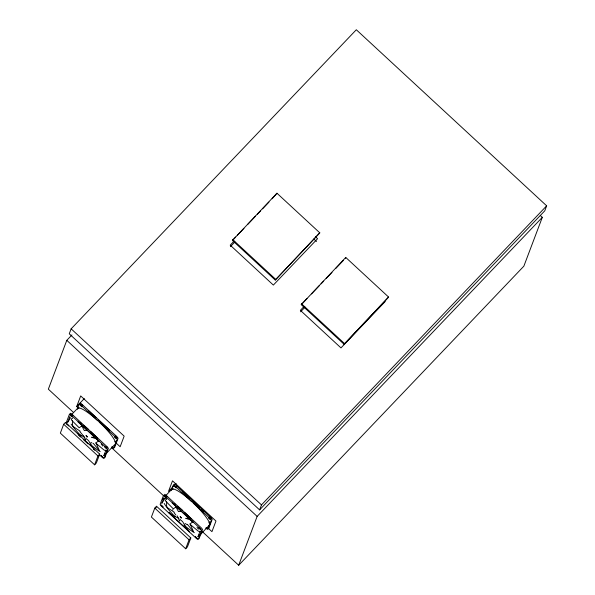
<?xml version="1.0" encoding="UTF-8"?>
<svg xmlns="http://www.w3.org/2000/svg" width="595" height="595" viewBox="0 0 595 595"><rect width="100%" height="100%" fill="white"/><g stroke="black" fill="none" stroke-linecap="round" stroke-linejoin="round"><path stroke-width="0.89" d="M69.667 417.073L70.441 417.281M163.789 498.127L164.562 498.327M72.493 420.464L72.478 424.711A1.74 0.796 61.1 0 0 73.743 426.92L80.117 431.152M166.615 501.518L166.6 505.765A1.74 0.796 61.1 0 0 167.864 507.974L174.238 512.206M77.335 409.345L79.113 404.109A2.603 0.491 43.6 0 1 81.203 405.366L115.445 437.042A2.603 0.491 43.6 0 1 117.163 439.303L115.475 443.758L115.556 443.015A26.002 4.909 43.6 0 0 99.514 422.324M106.75 452.252L104.973 457.488A2.603 0.491 43.6 0 1 104.549 457.473M162.651 499.629L162.733 498.885M171.457 490.392L173.234 485.156A2.603 0.491 43.6 0 1 175.324 486.42L209.566 518.096A2.603 0.491 43.6 0 1 211.285 520.357L207.9 529.305A2.603 0.491 43.6 0 1 205.811 528.048M200.872 533.306L200.79 534.05L202.471 529.595A2.603 0.491 43.6 0 0 200.76 527.334L166.518 495.657A2.603 0.491 43.6 0 0 164.428 494.393M172.885 509.476L172.803 510.094M71.928 334.955L66.796 340.333L48.344 389.175L73.587 412.528M71.14 328.834L69.265 333.81L259.599 509.885L544.775 210.801L546.656 205.825L356.316 29.75L71.14 328.834L261.48 504.91L259.599 509.885M63.687 424.257L60.34 433.13L94.598 464.821L96.36 462.977L99.715 454.104L65.45 422.413L63.687 424.257L97.952 455.948L94.598 464.821M69.741 414.827L70.307 413.339A2.603 0.491 43.6 0 1 72.397 414.603L106.639 446.28A2.603 0.491 43.6 0 1 108.35 448.541L106.274 453.502L115.46 443.796L113.779 448.251A2.603 0.491 43.6 0 1 111.689 446.994M69.719 416.872L67.726 422.197M78.042 407.798L76.688 406.549L80.697 395.928L124.154 436.135L120.145 446.748L115.393 442.353M79.433 404.667L79.998 403.179A2.603 0.491 43.6 0 1 82.088 404.444L116.33 436.12A2.603 0.491 43.6 0 1 118.041 438.381L114.656 447.328A2.603 0.491 43.6 0 1 113.972 447.165M86.372 438.061L85.568 440.069L83.412 435.54M105.865 450.311L103.872 455.629M232.422 240.432L276.958 193.226L319.79 232.846L275.254 280.052L232.422 240.432L235.627 237.07M154.789 508.108L151.405 517.062L185.67 548.761L187.432 546.909L190.817 537.954L156.552 506.263L154.789 508.108L189.054 539.806L185.67 548.761M155.942 507.892L156.552 506.263M276.958 193.226L272.16 198.76M163.841 497.926L161.847 503.251M173.271 486.465L174.119 484.233A2.603 0.491 43.6 0 1 176.209 485.498L210.451 517.174A2.603 0.491 43.6 0 1 212.162 519.435L208.786 528.382A2.603 0.491 43.6 0 1 208.094 528.219M180.493 519.115L179.578 521.034L177.236 515.865M275.254 280.052L319.79 232.846M199.987 531.365L197.994 536.683M301.234 304.655L345.762 257.449L388.595 297.069L344.066 344.274L301.234 304.655L306.998 298.601M345.45 258.275L345.762 257.449M202.523 531.804L238.684 565.25L257.137 516.408L542.313 217.324L540.267 215.427M344.066 344.274L388.595 297.069M542.313 217.324L523.86 266.166L238.684 565.25M67.77 422.1L70.284 418.307M103.917 455.539L104.363 454.744M161.892 503.154L164.413 499.361M198.038 536.586L199.184 534.726M104.69 454.245L105.062 453.673M209.663 521.845L208.934 522.908M78.666 408.423L79.016 407.925M114.813 441.862L115.162 441.364M172.788 489.477L173.138 488.978M77.432 408.564L77.804 408.096A26.002 4.909 43.6 0 1 97.126 420.115M171.553 489.618L171.925 489.149A26.002 4.909 43.6 0 1 191.248 501.161M198.403 538.378A2.603 0.491 43.6 0 0 199.094 538.542L200.775 534.079L200.403 534.555L209.209 525.318L209.678 524.069A26.002 4.909 43.6 0 0 193.635 503.377M237.554 235.055L243.957 228.331M247.803 224.3L255.5 216.23M257.419 214.215L260.625 210.853M262.544 208.838L268.955 202.114M234.058 241.124L230.213 245.155L273.358 285.072L317.581 238.699L315.558 236.825M76.688 406.549L84.297 398.561M230.429 246.635L234.913 241.927M71.512 414.693L77.804 408.096M97.952 455.948L99.715 454.104M311.483 293.9L319.173 285.831M321.099 283.815L323.665 281.13M326.224 278.438L331.995 272.391M335.84 268.36L343.531 260.29M303.569 306.983L300.363 310.345L340.98 347.911L385.196 301.531M300.579 311.817L305.071 307.109M172.929 486.792L168.489 491.448L172.498 480.834L215.963 521.041L211.946 531.655L207.878 527.884M174.833 484.791L176.105 483.46M165.633 495.747L171.925 489.149M189.054 539.806L190.817 537.954M261.48 504.91L546.656 205.825M72.65 418.248L71.668 418.739A1.74 0.967 39.7 0 0 71.995 420.539L79.195 427.798A23.51 16.868 8 0 1 82.69 425.603M166.771 499.302L165.789 499.793A1.74 0.967 39.7 0 0 166.117 501.592L173.316 508.851A23.51 16.868 8 0 1 176.187 506.977M106.416 450.043L105.032 450.46L103.865 449.894L95.579 442.955A23.51 13.417 51.1 0 0 97.84 441.326M200.537 531.097L199.154 531.514L197.986 530.948L189.701 524.002A23.51 13.417 51.1 0 0 192.847 521.279M68.723 425.864L67.049 424.064L67.205 424.532M116.917 437.504L115.742 435.964M97.372 439.214L91.6 437.258A23.51 9.126 11.3 0 0 95.185 437.161M191.902 520.439L185.722 518.312A23.51 9.126 11.3 0 0 189.307 518.215M84.832 437.332L77.677 433.748M178.954 518.386L173.056 515.53L168.601 512.414L189.582 531.818L186.146 527.646L182.888 522.023M72.813 415.898L72.3 414.856L71.333 414.462M166.935 496.951L166.667 496.141L165.388 495.367M187.194 524.701L185.105 523.488M103.842 426.429L104.281 426.697M197.964 507.483L198.403 507.751M177.496 506.501L177.935 506.769M90.983 442.435L92.106 443.141M81.5 404.288L81.024 404.303M112.269 447.15L112.827 447.373L112.217 446.481M209.656 516.877L210.816 517.895M68.551 425.775L68.098 425.447M81.247 424.302L78.049 421.914L99.03 441.319L96.412 438.329M175.369 505.356L172.171 502.968L193.152 522.373L191.33 520.372M206.153 528.018L206.948 528.427L206.339 527.534M86.996 439.296L88.387 440.478M181.118 520.35L182.509 521.532M108.64 429.412L109.599 430.237L98.644 420.196M202.761 510.465L203.721 511.291L201.69 509.409M81.738 404.474L82.236 404.927M313.818 239.019L316.518 241.518M232.742 239.599L275.574 279.226M301.546 303.822L344.379 343.449M66.796 340.333L257.137 516.408M182.747 491.879L190.192 498.766M192.222 500.648L199.66 507.535M88.625 410.825L96.07 417.712M111.786 447.864L163.64 495.828M78.54 435.116L80.57 436.998M83.278 439.497L88.015 443.885M93.43 448.89L94.784 450.14M99.313 454.669L101.998 457.153A2.603 0.491 43.6 0 0 104.088 458.41L107.472 449.463A2.603 0.491 43.6 0 0 105.754 447.209L71.512 415.526A2.603 0.491 43.6 0 0 69.422 414.269L66.045 423.216A2.603 0.491 43.6 0 0 66.045 423.35M176.358 485.981L176.76 486.442M106.788 446.771L107.189 447.224M82.95 435.354L79.938 431.673M94.568 449.88L93.631 448.764M82.452 405.165L82.764 405.582M175.904 515.099L174.06 512.719M187.38 524.359L193.442 531.566L190.415 524.559M93.259 443.312L99.32 450.512L96.293 443.506M101.195 443.989L102.853 446.138M186.659 496.885L186.956 497.308M196.975 527.192L198.388 529.178M188.935 516.943L189.24 517.367M92.537 415.838L92.835 416.255M94.813 435.89L95.118 436.313M92.842 447.775L88.767 440.969M211.002 518.119L211.21 518.55M100.22 451.65A26.002 4.909 43.6 0 1 89.957 444.108M81.084 435.86A26.002 4.909 43.6 0 1 71.14 424.101M79.752 422.309A26.002 4.909 43.6 0 1 81.24 423.424M83.545 425.247A26.002 4.909 43.6 0 1 88.32 429.345M90.708 431.561A26.002 4.909 43.6 0 1 97.439 438.411M66.469 424.086A2.603 0.491 43.6 0 1 66.261 423.789M66.923 422.428A2.603 0.491 43.6 0 1 66.923 422.294M86.699 430.289A23.51 4.358 -3.5 0 0 84.304 430.512L81.701 425.7A1.74 0.64 22.3 0 1 82.512 425.187M209.209 525.318A26.002 4.909 43.6 0 1 208.533 525.519M194.342 532.704A26.002 4.909 43.6 0 1 184.078 525.162M175.205 516.906A26.002 4.909 43.6 0 1 164.183 503.444M164.763 498.275A26.002 4.909 43.6 0 1 165.99 498.647M173.874 503.363A26.002 4.909 43.6 0 1 175.361 504.478M177.667 506.3A26.002 4.909 43.6 0 1 182.442 510.398M184.829 512.615A26.002 4.909 43.6 0 1 191.04 518.892M180.821 511.343A23.51 4.358 -3.5 0 0 178.426 511.566L175.823 506.747A1.74 0.64 22.3 0 1 176.276 506.226M86.052 435.666L87.48 436.983L86.119 435.644M180.173 516.72L181.601 518.037L180.196 516.698M163.543 495.323L160.167 504.27A2.603 0.491 43.6 0 0 161.877 506.531L196.119 538.207A2.603 0.491 43.6 0 0 198.209 539.464L201.593 530.517A2.603 0.491 43.6 0 0 199.883 528.256L165.633 496.58A2.603 0.491 43.6 0 0 163.543 495.323M80.124 404.95L81.969 406.749L80.124 404.95M70.433 415.109L72.278 416.909L70.433 415.109M114.366 436.626L116.211 438.426L114.366 436.626M104.675 446.786L106.52 448.585L104.675 446.786M101.291 455.74L103.136 457.533L101.291 455.74M174.246 486.003L176.09 487.796L174.246 486.003M164.555 496.163L166.399 497.963L164.555 496.163M161.171 505.118L163.015 506.91L161.171 505.118M208.488 517.68L210.333 519.472L208.488 517.68M198.797 527.839L200.641 529.639L198.797 527.839M195.413 536.794L197.257 538.587L195.413 536.794"/></g></svg>
